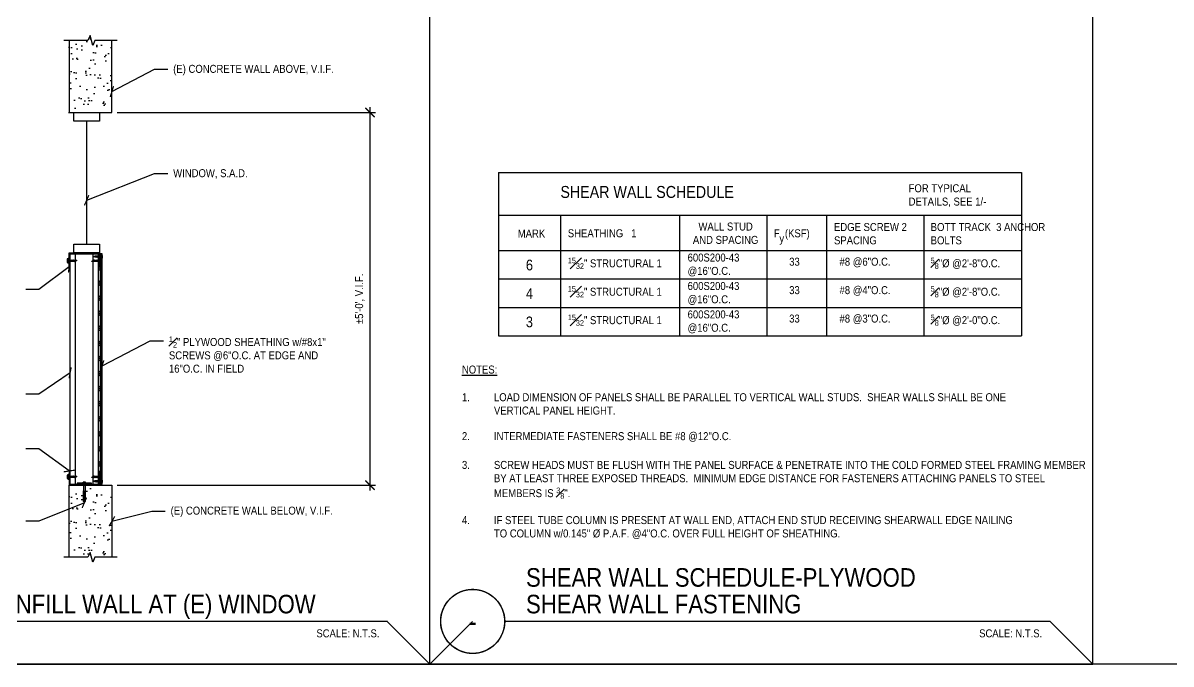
# Model space of a CAD drawing. Header units: inches. Extents: x -16404 to 14624, y -1591 to 16152.
# Drawn here: x -13658.1 to -13496.7, y 5160 to 5250.2 of the extents above; entities that cross this region are included whole.
import ezdxf
from ezdxf.enums import TextEntityAlignment as Align

# ---------------------------------------------------------------- set-up
doc = ezdxf.new("R2010")
doc.units = ezdxf.units.IN
doc.header["$LTSCALE"] = 24
doc.header["$MEASUREMENT"] = 0
doc.linetypes.add('DASHED2', pattern=[0.375, 0.25, -0.125])
doc.layers.get('0').update_dxf_attribs({"linetype": 'CONTINUOUS'})
doc.layers.get('DefPoints').update_dxf_attribs({"color": 251, "linetype": 'CONTINUOUS'})
for name, color, linetype in [('S-ANNO-DIMS', 2, 'CONTINUOUS'), ('S-ANNO-NOTE', 4, 'CONTINUOUS'), ('S-ARCH', 1, 'CONTINUOUS'), ('S-BREAK', 2, 'CONTINUOUS'), ('S-CONC', 4, 'CONTINUOUS'), ('S-NAIL', 2, 'CONTINUOUS'), ('S-SIMPSON', 2, 'CONTINUOUS'), ('S-STEEL', 4, 'CONTINUOUS'), ('S-WOOD', 3, 'CONTINUOUS')]:
    doc.layers.add(name, color=color, linetype=linetype)
doc.layers.add('S-ANNO-GRID-NONPLOT', color=251, linetype='CONTINUOUS', plot=False)
doc.layers.add('S-HATCH1', color=1, linetype='CONTINUOUS', transparency=0.5)
doc.layers.add('S-HATCH2', color=2, linetype='CONTINUOUS', transparency=0.5)
doc.styles.add('Arial', font='arial.ttf', dxfattribs={"width": 0.85})
doc.dimstyles.new('DIM-12$0', dxfattribs={"dimscale": 12, "dimtxt": 0.09375, "dimasz": 0.109375, "dimexe": 0.0625, "dimexo": 0.0625, "dimgap": 0.0625, "dimtad": 1, "dimdec": 4, "dimzin": 11, "dimdsep": 46, "dimlunit": 4, "dimtxsty": 'Arial', "dimblk": 'ARCHTICK', "dimblk1": 'ARCHTICK', "dimblk2": 'ARCHTICK', "dimsah": 1, "dimcen": 0.125, "dimdle": 0.0625, "dimclrd": 256, "dimclre": 256, "dimclrt": 4, "dimadec": 0, "dimazin": 0, "dimtfac": 0.75, "dimtdec": 4, "dimtofl": 0, "dimtmove": 0, "dimatfit": 3, "dimldrblk": 'ARCHTICK', "dimfxl": 1, "dimfrac": 1, "dimtolj": 1, "dimtzin": 11, "dimarcsym": 0})
doc.dimstyles.new('DIM-12$7', dxfattribs={"dimscale": 12, "dimtxt": 0.09375, "dimasz": 0.125, "dimexe": 0.0625, "dimexo": 0.0625, "dimgap": 0.0625, "dimtad": 1, "dimdec": 4, "dimzin": 11, "dimdsep": 46, "dimlunit": 4, "dimtxsty": 'Arial', "dimblk": 'ARCHTICK', "dimcen": 0.125, "dimclrd": 256, "dimclre": 256, "dimclrt": 4, "dimadec": 0, "dimazin": 0, "dimtfac": 0.75, "dimtdec": 4, "dimtofl": 0, "dimtmove": 0, "dimatfit": 3, "dimldrblk": 'ARCHTICK', "dimfxl": 1, "dimfrac": 1, "dimtolj": 1, "dimtzin": 11, "dimarcsym": 0})

# ---------------------------------------------------------------- blocks, each defined once
blk = doc.blocks.new('no8x3-4 Sht Mtl Screw')
at = {"color": 2}
for p, q in [((-0.28, 0.22), (-0.28, 0.06)), ((0.2, 0.3), (-0.2, 0.3)), ((-0.12, 0.06), (-0.12, 0.22)), ((-0.09, -0.75), (-0.09, 0)), ((0.09, 0), (0.09, -1.06)), ((0.12, 0.22), (0.12, 0.06)), ((0.28, 0.06), (0.28, 0.22)), ((0.13, -0.35), (-0.13, -0.21)), ((0.13, -0.47), (-0.13, -0.33)), ((0.13, -0.58), (-0.13, -0.45)), ((0.13, -0.71), (-0.13, -0.57)), ((0.13, -0.83), (-0.13, -0.69)), ((0.13, -0.23), (-0.12, -0.1)), ((0, -1.01), (-0.08, -0.84)), ((0.09, -1.06), (0.07, -1.06))]:
    blk.add_line(p, q, dxfattribs=at)
blk.add_lwpolyline([(0.41, 0.06), (0.41, 0), (-0.41, 0), (-0.41, 0.06)], close=True, dxfattribs=at)
for centre, radius, start, end in [((-0.2, 0.22), 0.0799, 90, 180), ((-0.21, 0.15), 0.114, 37.8476, 125.9208), ((0, 0.06), 0.2, 53.1301, 126.8699), ((0.21, 0.15), 0.114, 54.0792, 142.1524), ((0.2, 0.22), 0.0799, 0, 90), ((0.08, -0.76), 0.176, 174.7974, 205.0321), ((0.08, -0.97), 0.0903, 205.7938, 275.8226)]:
    blk.add_arc(centre, radius, start, end, dxfattribs=at)
blk = doc.blocks.new('TTN25234HSS')
at = {"layer": 'S-SIMPSON'}
for p, q in [((0.21, 0.03), (-0.21, 0.03)), ((-0.21, 0.03), (-0.21, 0)), ((0.21, 0), (-0.21, 0)), ((-0.17, 0.03), (-0.17, 0.14)), ((-0.17, 0.03), (-0.17, 0.12)), ((0, 0.03), (-0.17, 0.03)), ((0.17, 0.03), (-0.17, 0.03)), ((-0.03, 0.16), (-0.14, 0.16)), ((0, 0), (-0.13, 0)), ((-0.1, -0.04), (-0.13, 0)), ((-0.11, 0.03), (-0.11, 0.14)), ((-0.03, 0.08), (-0.03, 0.16)), ((0.03, 0.08), (-0.03, 0.08)), ((0, 0.03), (0.17, 0.03)), ((0, 0), (0.13, 0)), ((0.03, 0.16), (0.03, 0.08)), ((0.03, 0.16), (0.14, 0.16)), ((0.1, 0.14), (0.1, 0.03)), ((0.1, -0.04), (0.13, 0)), ((0.14, 0.16), (0.14, 0.16)), ((0.17, 0.03), (0.17, 0.14)), ((0.21, 0), (0.21, 0.03)), ((-0.14, -1.16), (-0.1, -1.14)), ((-0.14, -1.16), (-0.09, -1.15)), ((-0.14, -1.16), (-0.1, -1.17)), ((-0.14, -1.32), (-0.05, -1.31)), ((-0.14, -1.32), (-0.1, -1.31)), ((-0.14, -1.32), (-0.1, -1.34)), ((-0.14, -1.49), (-0.01, -1.47)), ((-0.14, -1.49), (-0.1, -1.48)), ((-0.14, -1.49), (-0.1, -1.51)), ((-0.07, -1.23), (-0.12, -1.24)), ((-0.12, -1.24), (-0.1, -1.23)), ((-0.12, -1.24), (-0.1, -1.26)), ((-0.03, -1.39), (-0.12, -1.41)), ((-0.12, -1.41), (-0.1, -1.39)), ((-0.12, -1.41), (-0.1, -1.42)), ((0.01, -1.55), (-0.12, -1.58)), ((-0.12, -1.58), (-0.1, -1.56)), ((-0.12, -1.58), (-0.1, -1.59)), ((-0.11, -1.07), (-0.1, -1.06)), ((-0.11, -1.07), (-0.1, -1.08)), ((0, -0.04), (-0.1, -0.04)), ((-0.1, -0.04), (-0.1, -0.64)), ((-0.1, -0.64), (-0.1, -1.06)), ((-0.01, -1.06), (-0.1, -1.06)), ((-0.1, -1.08), (-0.01, -1.06)), ((-0.1, -1.14), (-0.1, -1.06)), ((-0.1, -1.14), (-0.1, -1.06)), ((0.08, -1.09), (-0.1, -1.14)), ((-0.1, -1.17), (0.08, -1.13)), ((-0.1, -1.17), (-0.1, -1.23)), ((-0.1, -1.23), (-0.1, -1.17)), ((-0.1, -1.23), (-0.1, -1.17)), ((-0.1, -1.23), (-0.1, -1.17)), ((0.08, -1.18), (-0.1, -1.23)), ((-0.1, -1.26), (0.08, -1.21)), ((-0.1, -1.26), (-0.1, -2.1)), ((0.08, -1.26), (-0.1, -1.31)), ((-0.1, -2.56), (-0.1, -1.26)), ((-0.1, -2.56), (-0.1, -1.26)), ((-0.1, -2.56), (-0.1, -1.26)), ((-0.1, -1.34), (0.08, -1.29)), ((0.08, -1.35), (-0.1, -1.39)), ((-0.1, -1.42), (0.08, -1.38)), ((0.08, -1.43), (-0.1, -1.48)), ((-0.1, -1.51), (0.08, -1.46)), ((0.08, -1.51), (-0.1, -1.56)), ((-0.1, -1.59), (0.08, -1.54)), ((-0.1, -1.58), (0.1, -1.58)), ((0.08, -1.6), (-0.1, -1.64)), ((-0.09, -1.15), (-0.07, -1.13)), ((-0.06, -1.17), (-0.09, -1.15)), ((-0.07, -1.13), (-0.06, -1.17)), ((-0.05, -1.14), (-0.07, -1.13)), ((-0.07, -1.23), (-0.05, -1.21)), ((-0.04, -1.24), (-0.07, -1.23)), ((-0.05, -1.14), (-0.06, -1.17)), ((-0.05, -1.14), (0.13, -1.11)), ((-0.05, -1.21), (-0.04, -1.24)), ((-0.03, -1.22), (-0.05, -1.21)), ((-0.05, -1.31), (-0.03, -1.29)), ((-0.05, -1.31), (-0.02, -1.32)), ((-0.03, -1.22), (-0.04, -1.24)), ((0.11, -1.19), (-0.03, -1.22)), ((-0.03, -1.29), (-0.02, -1.32)), ((-0.01, -1.3), (-0.03, -1.29)), ((-0.01, -1.37), (-0.03, -1.39)), ((-0.01, -1.4), (-0.03, -1.39)), ((-0.01, -1.3), (-0.02, -1.32)), ((-0.01, -1.3), (0.13, -1.28)), ((-0.01, -1.37), (-0.01, -1.4)), ((0.01, -1.38), (-0.01, -1.37)), ((0.01, -1.38), (-0.01, -1.4)), ((0.01, -1.45), (-0.01, -1.47)), ((0.01, -1.48), (-0.01, -1.47)), ((0, -0.04), (0.1, -0.04)), ((0.11, -1.36), (0.01, -1.38)), ((0.03, -1.46), (0.01, -1.45)), ((0.01, -1.45), (0.01, -1.48)), ((0.03, -1.46), (0.01, -1.48)), ((0.03, -1.53), (0.01, -1.55)), ((0.01, -1.55), (0.03, -1.56)), ((0.03, -1.46), (0.13, -1.44)), ((0.03, -1.53), (0.03, -1.56)), ((0.05, -1.54), (0.03, -1.53)), ((0.03, -1.56), (0.05, -1.54)), ((0.05, -1.61), (0.03, -1.63)), ((0.11, -1.53), (0.05, -1.54)), ((0.05, -1.61), (0.05, -1.64)), ((0.07, -1.62), (0.05, -1.61)), ((0.07, -1.62), (0.13, -1.61)), ((0.13, -1.11), (0.08, -1.09)), ((0.1, -1.12), (0.08, -1.13)), ((0.11, -1.19), (0.08, -1.18)), ((0.11, -1.19), (0.08, -1.21)), ((0.13, -1.28), (0.08, -1.26)), ((0.13, -1.28), (0.08, -1.29)), ((0.11, -1.36), (0.08, -1.35)), ((0.11, -1.36), (0.08, -1.38)), ((0.13, -1.44), (0.08, -1.43)), ((0.13, -1.44), (0.08, -1.46)), ((0.11, -1.53), (0.08, -1.51)), ((0.11, -1.53), (0.08, -1.54)), ((0.13, -1.61), (0.08, -1.6)), ((0.13, -1.61), (0.08, -1.63)), ((0.1, -0.04), (0.1, -1.1)), ((0.13, -1.11), (0.1, -1.12)), ((0.1, -1.12), (0.1, -1.19)), ((0.1, -1.2), (0.1, -1.27)), ((0.1, -1.29), (0.1, -2.56)), ((-0.14, -1.66), (0.03, -1.63)), ((-0.14, -1.66), (-0.1, -1.64)), ((-0.14, -1.66), (-0.1, -1.68)), ((-0.14, -1.83), (-0.1, -1.81)), ((-0.14, -1.83), (-0.1, -1.82)), ((-0.14, -1.83), (-0.1, -1.84)), ((-0.14, -1.99), (-0.1, -1.98)), ((-0.14, -1.99), (-0.04, -1.98)), ((-0.14, -1.99), (-0.1, -2.01)), ((-0.14, -2.19), (-0.09, -2.17)), ((-0.14, -2.19), (-0.1, -2.18)), ((-0.14, -2.19), (-0.09, -2.2)), ((-0.14, -2.36), (-0.1, -2.34)), ((-0.14, -2.36), (-0.1, -2.35)), ((-0.14, -2.36), (-0.1, -2.38)), ((-0.14, -2.53), (-0.09, -2.52)), ((-0.14, -2.53), (-0.1, -2.53)), ((-0.14, -2.53), (-0.09, -2.55)), ((0.05, -1.71), (-0.12, -1.74)), ((-0.12, -1.74), (-0.1, -1.73)), ((-0.12, -1.74), (-0.1, -1.73)), ((-0.12, -1.74), (-0.1, -1.76)), ((-0.07, -1.9), (-0.12, -1.91)), ((-0.12, -1.91), (-0.1, -1.9)), ((-0.12, -1.91), (-0.1, -1.93)), ((0.05, -2.05), (-0.12, -2.08)), ((-0.12, -2.08), (-0.1, -2.07)), ((-0.12, -2.08), (-0.1, -2.07)), ((-0.12, -2.08), (-0.1, -2.1)), ((-0.12, -2.27), (-0.09, -2.25)), ((-0.07, -2.26), (-0.12, -2.27)), ((-0.12, -2.27), (-0.09, -2.28)), ((-0.12, -2.45), (-0.1, -2.43)), ((-0.07, -2.44), (-0.12, -2.45)), ((-0.12, -2.45), (-0.1, -2.46)), ((-0.1, -1.68), (0.08, -1.63)), ((0.08, -1.68), (-0.1, -1.73)), ((0.08, -1.68), (-0.1, -1.73)), ((-0.1, -1.76), (0.08, -1.71)), ((0.08, -1.76), (-0.1, -1.81)), ((-0.1, -1.84), (0.08, -1.8)), ((-0.08, -1.81), (-0.1, -1.82)), ((-0.07, -1.84), (-0.1, -1.82)), ((0.08, -1.85), (-0.1, -1.9)), ((-0.1, -1.93), (0.08, -1.88)), ((0.08, -1.93), (-0.1, -1.98)), ((-0.1, -2.01), (0.08, -1.96)), ((0.08, -2.02), (-0.1, -2.07)), ((-0.1, -2.1), (0.08, -2.05)), ((-0.1, -2.56), (-0.1, -2.06)), ((-0.08, -2.16), (-0.1, -2.18)), ((-0.07, -2.2), (-0.1, -2.18)), ((0.08, -2.3), (-0.1, -2.34)), ((-0.1, -2.38), (0.08, -2.33)), ((-0.08, -2.34), (-0.1, -2.35)), ((-0.07, -2.37), (-0.1, -2.35)), ((0.08, -2.38), (-0.1, -2.43)), ((-0.1, -2.46), (0.08, -2.41)), ((-0.08, -2.51), (-0.1, -2.53)), ((-0.07, -2.54), (-0.1, -2.53)), ((-0.1, -2.56), (0, -2.75)), ((0.08, -2.12), (-0.09, -2.17)), ((-0.09, -2.2), (0.08, -2.15)), ((0.08, -2.21), (-0.09, -2.25)), ((-0.09, -2.28), (0.08, -2.24)), ((0.08, -2.47), (-0.09, -2.52)), ((-0.09, -2.55), (0.08, -2.5)), ((-0.06, -1.81), (-0.08, -1.81)), ((-0.08, -1.81), (-0.07, -1.84)), ((-0.06, -2.17), (-0.08, -2.16)), ((-0.08, -2.16), (-0.07, -2.2)), ((-0.06, -2.35), (-0.08, -2.34)), ((-0.08, -2.34), (-0.07, -2.37)), ((-0.06, -2.52), (-0.08, -2.51)), ((-0.08, -2.51), (-0.07, -2.54)), ((-0.06, -1.81), (-0.07, -1.84)), ((-0.05, -1.89), (-0.07, -1.9)), ((-0.04, -1.91), (-0.07, -1.9)), ((-0.06, -2.17), (-0.07, -2.2)), ((-0.05, -2.24), (-0.07, -2.26)), ((-0.04, -2.27), (-0.07, -2.26)), ((-0.06, -2.35), (-0.07, -2.37)), ((-0.05, -2.42), (-0.07, -2.44)), ((-0.05, -2.45), (-0.07, -2.44)), ((-0.06, -2.52), (-0.07, -2.54)), ((-0.06, -1.81), (0.13, -1.78)), ((-0.06, -2.17), (0.13, -2.14)), ((-0.06, -2.35), (0.13, -2.31)), ((-0.06, -2.52), (0.13, -2.49)), ((-0.05, -1.89), (-0.04, -1.91)), ((-0.03, -1.89), (-0.05, -1.89)), ((-0.05, -2.24), (-0.04, -2.27)), ((-0.03, -2.25), (-0.05, -2.24)), ((-0.05, -2.42), (-0.05, -2.45)), ((-0.03, -2.43), (-0.05, -2.42)), ((-0.03, -2.43), (-0.05, -2.45)), ((-0.03, -1.89), (-0.04, -1.91)), ((-0.04, -1.98), (-0.03, -1.96)), ((-0.02, -1.99), (-0.04, -1.98)), ((-0.03, -2.25), (-0.04, -2.27)), ((0.11, -1.86), (-0.03, -1.89)), ((-0.03, -1.96), (-0.02, -1.99)), ((-0.03, -1.96), (0, -1.97)), ((0.11, -2.22), (-0.03, -2.25)), ((0.11, -2.4), (-0.03, -2.43)), ((0, -1.97), (-0.02, -1.99)), ((0, -1.97), (0.13, -1.95)), ((0, -2.75), (0.1, -2.56)), ((0, -2.75), (0, -2.56)), ((0.05, -1.64), (0.03, -1.63)), ((0.07, -1.62), (0.05, -1.64)), ((0.07, -1.69), (0.05, -1.71)), ((0.07, -1.71), (0.05, -1.71)), ((0.07, -2.03), (0.05, -2.05)), ((0.07, -2.05), (0.05, -2.05)), ((0.09, -1.7), (0.07, -1.69)), ((0.07, -1.69), (0.07, -1.71)), ((0.09, -1.7), (0.07, -1.71)), ((0.09, -2.04), (0.07, -2.03)), ((0.07, -2.03), (0.07, -2.05)), ((0.09, -2.04), (0.07, -2.05)), ((0.11, -1.7), (0.08, -1.68)), ((0.11, -1.7), (0.08, -1.71)), ((0.13, -1.78), (0.08, -1.76)), ((0.13, -1.78), (0.08, -1.8)), ((0.11, -1.86), (0.08, -1.85)), ((0.11, -1.86), (0.08, -1.88)), ((0.13, -1.95), (0.08, -1.93)), ((0.13, -1.95), (0.08, -1.96)), ((0.11, -2.04), (0.08, -2.02)), ((0.11, -2.04), (0.08, -2.05)), ((0.13, -2.14), (0.08, -2.12)), ((0.13, -2.14), (0.08, -2.15)), ((0.11, -2.22), (0.08, -2.21)), ((0.11, -2.22), (0.08, -2.24)), ((0.13, -2.31), (0.08, -2.3)), ((0.13, -2.31), (0.08, -2.33)), ((0.11, -2.4), (0.08, -2.38)), ((0.11, -2.4), (0.08, -2.41)), ((0.13, -2.49), (0.08, -2.47)), ((0.13, -2.49), (0.08, -2.5)), ((0.11, -1.7), (0.09, -1.7)), ((0.11, -2.04), (0.09, -2.04))]:
    blk.add_line(p, q, dxfattribs=at)
for centre, radius, start, end in [((-0.14, 0.12), 0.0409, 38.4863, 141.5137), ((-0.01, -0.15), 0.31, 94.731, 108.7748), ((0.02, -0.08), 0.241, 69.1889, 87.2601), ((0.14, 0.12), 0.0408, 38.4345, 141.636), ((-0.05, -2.64), 0.089, 57.3808, 122.6192), ((0.05, -2.64), 0.089, 57.3808, 122.6192)]:
    blk.add_arc(centre, radius, start, end, dxfattribs=at)
blk = doc.blocks.new('_ARCHTICK')
at = {"color": 0, "linetype": 'ByBlock', "const_width": 0.15}
blk.add_lwpolyline([(-0.5, -0.5), (0.5, 0.5)], dxfattribs=at)
blk = doc.blocks.new('*D2158')
at = {"layer": 'DefPoints', "color": 0, "transparency": 16777216}
for p in [(-13645.6, 5237.61), (-13609.31, 5237.61), (-13645.6, 5185.17)]:
    blk.add_point(p, dxfattribs=at)
at = {"layer": 'S-ANNO-DIMS', "lineweight": -2, "transparency": 16777216}
for p, q in [((-13609.31, 5184.42), (-13609.31, 5238.36)), ((-13644.85, 5237.61), (-13608.56, 5237.61)), ((-13644.85, 5185.17), (-13608.56, 5185.17))]:
    blk.add_line(p, q, dxfattribs=at)
at = {"layer": 'S-ANNO-DIMS', "lineweight": -2, "transparency": 16777216, "xscale": 1.3125, "yscale": 1.3125, "zscale": 1.3125}
for p, rotation in [((-13609.31, 5237.61), 90), ((-13609.31, 5185.17), 270)]:
    blk.add_blockref('_ARCHTICK', p, dxfattribs=dict(at, rotation=rotation))
at = {"layer": 'S-ANNO-DIMS', "color": 4, "transparency": 16777216, "insert": (-13610.74, 5211.39), "char_height": 1.125, "attachment_point": 5, "rotation": 90, "style": 'Arial'}
blk.add_mtext("\\A1;%%P5'-0', V.I.F.", dxfattribs=at)
blk = doc.blocks.new('TTN PFSS 3-16x1-1-4')
at = {"layer": 'S-SIMPSON'}
for p, q in [((0.18, 0), (-0.18, 0)), ((-0.18, -0.01), (-0.18, 0)), ((0.18, 0), (0.18, -0.01)), ((0.18, -0.01), (-0.18, -0.01)), ((-0.18, -0.01), (-0.07, -0.12)), ((-0.11, -0.2), (-0.07, -0.19)), ((-0.11, -0.2), (-0.07, -0.19)), ((-0.11, -0.2), (-0.07, -0.21)), ((-0.11, -0.33), (-0.04, -0.32)), ((-0.11, -0.33), (-0.07, -0.32)), ((-0.11, -0.33), (-0.07, -0.35)), ((-0.11, -0.47), (-0.01, -0.45)), ((-0.11, -0.47), (-0.07, -0.45)), ((-0.11, -0.47), (-0.07, -0.48)), ((-0.11, -0.6), (0.03, -0.58)), ((-0.11, -0.6), (-0.07, -0.59)), ((-0.11, -0.6), (-0.07, -0.62)), ((-0.11, -0.74), (-0.07, -0.72)), ((-0.11, -0.74), (-0.08, -0.73)), ((-0.11, -0.74), (-0.07, -0.75)), ((-0.11, -0.87), (-0.07, -0.86)), ((-0.11, -0.87), (-0.03, -0.86)), ((-0.11, -0.87), (-0.07, -0.89)), ((-0.11, -1.01), (-0.07, -1)), ((-0.11, -1.01), (-0.08, -1.01)), ((-0.11, -1.01), (-0.07, -1.03)), ((-0.09, -0.13), (-0.07, -0.12)), ((-0.09, -0.13), (-0.07, -0.14)), ((-0.09, -0.27), (-0.07, -0.25)), ((-0.05, -0.26), (-0.09, -0.27)), ((-0.09, -0.27), (-0.07, -0.28)), ((-0.02, -0.39), (-0.09, -0.4)), ((-0.09, -0.4), (-0.07, -0.39)), ((-0.09, -0.4), (-0.07, -0.41)), ((0.01, -0.51), (-0.09, -0.54)), ((-0.09, -0.54), (-0.07, -0.52)), ((-0.09, -0.54), (-0.07, -0.55)), ((0.04, -0.64), (-0.09, -0.67)), ((-0.09, -0.67), (-0.07, -0.66)), ((-0.09, -0.67), (-0.07, -0.66)), ((-0.09, -0.67), (-0.07, -0.68)), ((-0.09, -0.8), (-0.07, -0.79)), ((-0.06, -0.8), (-0.09, -0.8)), ((-0.09, -0.8), (-0.07, -0.82)), ((0.04, -0.92), (-0.09, -0.94)), ((-0.09, -0.94), (-0.07, -0.93)), ((-0.09, -0.94), (-0.07, -0.93)), ((-0.09, -0.94), (-0.07, -0.96)), ((-0.06, -0.72), (-0.08, -0.73)), ((-0.05, -0.75), (-0.08, -0.73)), ((-0.06, -1), (-0.08, -1.01)), ((-0.05, -1.02), (-0.08, -1.01)), ((-0.07, -0.01), (-0.07, -0.01)), ((-0.07, -0.12), (-0.07, -1.08)), ((0, -0.12), (-0.07, -0.12)), ((-0.07, -0.14), (0, -0.12)), ((-0.07, -1.08), (-0.07, -0.13)), ((0.07, -0.15), (-0.07, -0.19)), ((-0.07, -0.21), (0.07, -0.17)), ((-0.07, -0.19), (-0.05, -0.18)), ((-0.05, -0.21), (-0.07, -0.19)), ((0.07, -0.22), (-0.07, -0.25)), ((-0.07, -0.28), (0.07, -0.24)), ((0.07, -0.28), (-0.07, -0.32)), ((-0.07, -0.35), (0.07, -0.31)), ((0.07, -0.32), (-0.07, -0.32)), ((0.07, -0.35), (-0.07, -0.39)), ((-0.07, -0.41), (0.07, -0.37)), ((0.07, -0.42), (-0.07, -0.45)), ((-0.07, -0.48), (0.07, -0.44)), ((0.07, -0.49), (-0.07, -0.52)), ((-0.07, -0.55), (0.07, -0.51)), ((0.07, -0.55), (-0.07, -0.59)), ((-0.07, -0.62), (0.07, -0.58)), ((0.07, -0.62), (-0.07, -0.66)), ((0.07, -0.62), (-0.07, -0.66)), ((-0.07, -0.68), (0.07, -0.64)), ((0.07, -0.69), (-0.07, -0.72)), ((-0.07, -0.75), (0.07, -0.71)), ((0.07, -0.75), (-0.07, -0.79)), ((-0.07, -0.82), (0.07, -0.78)), ((0.07, -0.82), (-0.07, -0.86)), ((-0.07, -0.89), (0.07, -0.85)), ((0.07, -0.89), (-0.07, -0.93)), ((-0.07, -0.96), (0.07, -0.92)), ((0.07, -0.96), (-0.07, -1)), ((-0.07, -1.03), (0.07, -0.99)), ((0, -1.25), (-0.07, -1.08)), ((-0.04, -0.73), (-0.06, -0.72)), ((-0.06, -0.72), (-0.05, -0.75)), ((-0.04, -0.78), (-0.06, -0.8)), ((-0.03, -0.81), (-0.06, -0.8)), ((-0.04, -1), (-0.06, -1)), ((-0.06, -1), (-0.05, -1.02)), ((-0.05, -0.18), (-0.05, -0.21)), ((-0.03, -0.19), (-0.05, -0.18)), ((-0.03, -0.19), (-0.05, -0.21)), ((-0.05, -0.26), (-0.04, -0.24)), ((-0.03, -0.27), (-0.05, -0.26)), ((-0.04, -0.73), (-0.05, -0.75)), ((-0.04, -1), (-0.05, -1.02)), ((-0.04, -0.24), (-0.03, -0.27)), ((-0.02, -0.25), (-0.04, -0.24)), ((-0.04, -0.32), (-0.02, -0.31)), ((-0.04, -0.32), (-0.02, -0.33)), ((-0.04, -0.73), (0.11, -0.7)), ((-0.04, -0.78), (-0.03, -0.81)), ((-0.02, -0.79), (-0.04, -0.78)), ((-0.04, -1), (0.11, -0.97)), ((-0.03, -0.19), (0.11, -0.16)), ((-0.02, -0.25), (-0.03, -0.27)), ((-0.02, -0.79), (-0.03, -0.81)), ((-0.03, -0.86), (-0.02, -0.84)), ((-0.01, -0.87), (-0.03, -0.86)), ((0.09, -0.23), (-0.02, -0.25)), ((-0.02, -0.31), (-0.02, -0.33)), ((0, -0.31), (-0.02, -0.33)), ((0, -0.31), (-0.02, -0.31)), ((-0.01, -0.37), (-0.02, -0.39)), ((0, -0.39), (-0.02, -0.39)), ((0.09, -0.77), (-0.02, -0.79)), ((-0.02, -0.84), (-0.01, -0.87)), ((-0.02, -0.84), (0, -0.85)), ((-0.01, -0.37), (0, -0.39)), ((0.01, -0.38), (-0.01, -0.37)), ((0.01, -0.43), (-0.01, -0.45)), ((0.01, -0.46), (-0.01, -0.45)), ((0, -0.85), (-0.01, -0.87)), ((0, -0.31), (0.11, -0.3)), ((0.01, -0.38), (0, -0.39)), ((0, -0.85), (0.11, -0.83)), ((0.07, -1.08), (0, -1.25)), ((0, -1.08), (0, -1.25)), ((0.09, -0.36), (0.01, -0.38)), ((0.03, -0.44), (0.01, -0.43)), ((0.01, -0.43), (0.01, -0.46)), ((0.03, -0.44), (0.01, -0.46)), ((0.02, -0.5), (0.01, -0.51)), ((0.01, -0.51), (0.03, -0.52)), ((0.02, -0.5), (0.03, -0.52)), ((0.04, -0.51), (0.02, -0.5)), ((0.03, -0.44), (0.11, -0.43)), ((0.03, -0.52), (0.04, -0.51)), ((0.04, -0.56), (0.03, -0.58)), ((0.05, -0.58), (0.03, -0.58)), ((0.09, -0.5), (0.04, -0.51)), ((0.04, -0.56), (0.05, -0.58)), ((0.06, -0.57), (0.04, -0.56)), ((0.05, -0.62), (0.04, -0.64)), ((0.06, -0.65), (0.04, -0.64)), ((0.06, -0.9), (0.04, -0.92)), ((0.06, -0.92), (0.04, -0.92)), ((0.06, -0.57), (0.05, -0.58)), ((0.08, -0.63), (0.05, -0.62)), ((0.05, -0.62), (0.06, -0.65)), ((0.06, -0.57), (0.11, -0.56)), ((0.08, -0.63), (0.06, -0.65)), ((0.08, -0.91), (0.06, -0.9)), ((0.06, -0.9), (0.06, -0.92)), ((0.08, -0.91), (0.06, -0.92)), ((0.18, -0.01), (0.07, -0.12)), ((0.07, -0.12), (0.07, -1.05)), ((0.07, -0.13), (0.07, -1.08)), ((0.11, -0.16), (0.07, -0.15)), ((0.11, -0.16), (0.07, -0.17)), ((0.09, -0.23), (0.07, -0.22)), ((0.09, -0.23), (0.07, -0.24)), ((0.11, -0.3), (0.07, -0.28)), ((0.11, -0.3), (0.07, -0.31)), ((0.09, -0.36), (0.07, -0.35)), ((0.09, -0.36), (0.07, -0.37)), ((0.11, -0.43), (0.07, -0.42)), ((0.11, -0.43), (0.07, -0.44)), ((0.09, -0.5), (0.07, -0.49)), ((0.09, -0.5), (0.07, -0.51)), ((0.11, -0.56), (0.07, -0.55)), ((0.11, -0.56), (0.07, -0.58)), ((0.09, -0.63), (0.07, -0.62)), ((0.09, -0.63), (0.07, -0.64)), ((0.11, -0.7), (0.07, -0.69)), ((0.11, -0.7), (0.07, -0.71)), ((0.09, -0.77), (0.07, -0.75)), ((0.09, -0.77), (0.07, -0.78)), ((0.11, -0.83), (0.07, -0.82)), ((0.11, -0.83), (0.07, -0.85)), ((0.09, -0.91), (0.07, -0.89)), ((0.09, -0.91), (0.07, -0.92)), ((0.11, -0.97), (0.07, -0.96)), ((0.11, -0.97), (0.07, -0.99)), ((0.09, -0.63), (0.08, -0.63)), ((0.09, -0.91), (0.08, -0.91))]:
    blk.add_line(p, q, dxfattribs=at)
for centre, radius, start, end in [((-0.04, -1.16), 0.0889, 65.2352, 114.7648), ((0.04, -1.16), 0.0875, 64.8036, 115.1964)]:
    blk.add_arc(centre, radius, start, end, dxfattribs=at)
blk = doc.blocks.new('Se_24x36_DETAILS_GRID')
for p, q in [((23.302, 0), (23.302, 7.667)), ((31.07, 0), (31.07, 7.667)), ((23.302, 0), (23.802, 0.5)), ((15.535, 0), (23.302, 0)), ((23.302, 0), (31.07, 0))]:
    blk.add_line(p, q)
at = {"linetype": 'DASHED2', "ltscale": 0.5}
for p, q in [((23.302, 0), (22.802, 0.5)), ((31.07, 0), (30.57, 0.5))]:
    blk.add_line(p, q, dxfattribs=at)
blk = doc.blocks.new('*U335')
at = {"const_width": 0.188}
for points in [[(-4.5, 0, -1), (4.5, 0, 3.732051)], [(-4.5, 0, 1), (4.5, 0, -3.732051)]]:
    blk.add_lwpolyline(points, format="xyb", dxfattribs=at)
blk.add_lwpolyline([(4.5, 0), (81.21, 0)], dxfattribs=at)
blk.add_circle((0, 0), 4.5)
at = {"style": 'Arial', "width": 0.85}
for tag, p in [('DWG_TITLE_1', (7.5, 6.19)), ('DWG_TITLE_2', (7.5, 2.44))]:
    blk.add_attdef(tag, text='', height=2.62, dxfattribs=at).set_placement(p, align=Align.MIDDLE_LEFT)
blk.add_attdef('#', text='', height=3, dxfattribs=at).set_placement((0, 0), align=Align.MIDDLE_CENTER)
blk.add_attdef('SCALE', text='', height=1.12, dxfattribs=at).set_placement((80.08, -1.12), align=Align.TOP_RIGHT)

msp = doc.modelspace()

# ---------------------------------------------------------------- hatches: boundary and pattern name
at = {"layer": 'S-HATCH1'}
h = msp.add_hatch(dxfattribs=at)
h.set_pattern_fill('PLAST', color=256, scale=6, angle=-45, style=0)
h.set_pattern_definition([(315, (-16547.2202, 3153.5989), (1.0606602, 1.0606602), []), (315, (-16547.0876, 3153.7315), (1.0606602, 1.0606602), []), (315, (-16546.955, 3153.8641), (1.0606602, 1.0606602), [])])
h.paths.add_polyline_path([(-13647.47734, 5217.73976), (-13647.47734, 5185.31621), (-13646.97734, 5185.31621), (-13646.97734, 5217.73976)])
at = {"layer": 'S-HATCH2'}
h = msp.add_hatch(dxfattribs=at)
h.set_pattern_fill('AR-SAND', color=256, scale=1.25, angle=30, style=0)
h.set_pattern_definition([(67.5, (-13651.6023, 5237.6076), (-1.27246, 2.04648), [0, -1.9, 0, -2.125, 0, -2.03125]), (37.5, (-13651.6023, 5237.6076), (0.152, 4.1612), [0, -1.025, 0, -1.7125, 0, -0.65625]), (357.5, (-13652.9339, 5236.8389), (3.36762, 1.95246), [0, -0.625, 0, -2.25, 0, -2.9375]), (347.5, (-13652.934, 5236.839), (2.7057, 2.8289), [0, -0.3125, 0, -1.475, 0, -1.6875])])
h.paths.add_polyline_path([(-13645.60234, 5247.74646), (-13647.98864, 5247.74646), (-13648.3088, 5247.05394), (-13648.64589, 5248.43767), (-13648.96544, 5247.74646), (-13651.60234, 5247.74646), (-13651.60234, 5237.60764), (-13645.60234, 5237.60764)])
h = msp.add_hatch(dxfattribs=at)
h.set_pattern_fill('AR-SAND', color=256, scale=1.25, angle=30, style=0)
h.set_pattern_definition([(67.5, (-13651.6023, 5174.3371), (-1.27246, 2.04648), [0, -1.9, 0, -2.125, 0, -2.03125]), (37.5, (-13651.6023, 5174.337), (0.152, 4.1612), [0, -1.025, 0, -1.7125, 0, -0.65625]), (357.5, (-13652.9339, 5173.5684), (3.36762, 1.95246), [0, -0.625, 0, -2.25, 0, -2.9375]), (347.5, (-13652.934, 5173.5684), (2.7057, 2.82894), [0, -0.3125, 0, -1.475, 0, -1.6875])])
h.paths.add_polyline_path([(-13645.60234, 5185.16846), (-13649.38134, 5185.16846), (-13649.38134, 5184.34371), (-13649.3475, 5184.33139), (-13649.38105, 5184.31918), (-13649.38105, 5184.25484), (-13649.36866, 5184.24768), (-13649.38105, 5184.24053), (-13649.38105, 5184.17619), (-13649.3475, 5184.16398), (-13649.38105, 5184.15176), (-13649.38105, 5184.08743), (-13649.36866, 5184.08027), (-13649.38105, 5184.07311), (-13649.38105, 5184.00878), (-13649.3475, 5183.99656), (-13649.38105, 5183.98435), (-13649.38105, 5183.92001), (-13649.36866, 5183.91286), (-13649.38105, 5183.9057), (-13649.38105, 5183.84136), (-13649.3475, 5183.82915), (-13649.38105, 5183.81694), (-13649.38105, 5183.7526), (-13649.36866, 5183.74544), (-13649.38105, 5183.73829), (-13649.38105, 5183.67395), (-13649.3475, 5183.66173), (-13649.38105, 5183.64952), (-13649.38105, 5183.58518), (-13649.36866, 5183.57803), (-13649.38105, 5183.57087), (-13649.38105, 5183.50653), (-13649.3475, 5183.49432), (-13649.38105, 5183.48211), (-13649.38105, 5183.41151), (-13649.3684, 5183.4042), (-13649.38105, 5183.3969), (-13649.38105, 5183.31603), (-13649.34686, 5183.30358), (-13649.38105, 5183.29114), (-13649.38105, 5183.2274), (-13649.36802, 5183.21987), (-13649.38105, 5183.21235), (-13649.38105, 5183.1392), (-13649.34818, 5183.12723), (-13649.38105, 5183.11527), (-13649.38105, 5183.05029), (-13649.36934, 5183.04352), (-13649.38105, 5183.03676), (-13649.38105, 5182.96804), (-13649.34665, 5182.95552), (-13649.38105, 5182.943), (-13649.38105, 5182.87888), (-13649.47705, 5182.69121), (-13649.57305, 5182.87888, -0.000968488), (-13649.57276, 5182.87906), (-13649.57276, 5182.89136), (-13649.61834, 5182.90794), (-13649.57276, 5182.92453), (-13649.57276, 5182.98098), (-13649.5987, 5182.99595), (-13649.57276, 5183.01092), (-13649.57276, 5183.06251), (-13649.61986, 5183.07966), (-13649.57276, 5183.0968), (-13649.57276, 5183.15809), (-13649.59738, 5183.1723), (-13649.57276, 5183.18651), (-13649.57276, 5183.23934), (-13649.61854, 5183.25601), (-13649.57276, 5183.27267), (-13649.57276, 5183.34121), (-13649.57305, 5183.34121), (-13649.57305, 5183.34236), (-13649.59776, 5183.35662), (-13649.57305, 5183.37089), (-13649.57305, 5183.42996), (-13649.61918, 5183.44674), (-13649.57305, 5183.46353), (-13649.57305, 5183.51604), (-13649.59801, 5183.53045), (-13649.57305, 5183.54486), (-13649.57305, 5183.59737), (-13649.61918, 5183.61416), (-13649.57305, 5183.63095), (-13649.57305, 5183.68345), (-13649.59801, 5183.69787), (-13649.57305, 5183.71228), (-13649.57305, 5183.76479), (-13649.61918, 5183.78157), (-13649.57305, 5183.79836), (-13649.57305, 5183.85087), (-13649.59801, 5183.86528), (-13649.57305, 5183.87969), (-13649.57305, 5183.9322), (-13649.61918, 5183.94899), (-13649.57305, 5183.96577), (-13649.57305, 5184.01828), (-13649.59801, 5184.03269), (-13649.57305, 5184.04711), (-13649.57305, 5184.09961), (-13649.61918, 5184.1164), (-13649.57305, 5184.13319), (-13649.57305, 5184.1857), (-13649.59801, 5184.20011), (-13649.57305, 5184.21452), (-13649.57305, 5184.26703), (-13649.61918, 5184.28382), (-13649.57288, 5184.30067), (-13649.5729, 5184.35785), (-13649.58964, 5184.36752), (-13649.5729, 5184.37719), (-13649.5729, 5184.37871), (-13649.57334, 5184.8006), (-13649.57334, 5185.16846), (-13651.60234, 5185.16846), (-13651.60234, 5175.02964), (-13648.96544, 5175.02964), (-13648.64589, 5175.72085), (-13648.3088, 5174.33712), (-13647.98864, 5175.02964), (-13645.60234, 5175.02964)])
h.paths.add_polyline_path([(-13649.30872, 5185.5845, 0.483426993), (-13649.37267, 5185.58446), (-13649.37267, 5185.47171), (-13649.30872, 5185.47171)])
h.paths.add_polyline_path([(-13649.47705, 5182.69121), (-13649.57305, 5182.87888, -0.000968488), (-13649.57276, 5182.87906), (-13649.57276, 5182.89136), (-13649.61834, 5182.90794), (-13649.57276, 5182.92453), (-13649.57276, 5182.98098), (-13649.5987, 5182.99595), (-13649.57276, 5183.01092), (-13649.57276, 5183.06251), (-13649.61986, 5183.07966), (-13649.57276, 5183.0968), (-13649.57276, 5183.15809), (-13649.59738, 5183.1723), (-13649.57276, 5183.18651), (-13649.57276, 5183.23934), (-13649.61854, 5183.25601), (-13649.57276, 5183.27267), (-13649.57276, 5183.34121), (-13649.57305, 5183.34121), (-13649.57305, 5183.34236), (-13649.59776, 5183.35662), (-13649.57305, 5183.37089), (-13649.57305, 5183.42996), (-13649.61918, 5183.44674), (-13649.57305, 5183.46353), (-13649.57305, 5183.51604), (-13649.59801, 5183.53045), (-13649.57305, 5183.54486), (-13649.57305, 5183.59737), (-13649.61918, 5183.61416), (-13649.57305, 5183.63095), (-13649.57305, 5183.68345), (-13649.59801, 5183.69787), (-13649.57305, 5183.71228), (-13649.57305, 5183.76479), (-13649.61918, 5183.78157), (-13649.57305, 5183.79836), (-13649.57305, 5183.85087), (-13649.59801, 5183.86528), (-13649.57305, 5183.87969), (-13649.57305, 5183.9322), (-13649.61918, 5183.94899), (-13649.57305, 5183.96577), (-13649.57305, 5184.01828), (-13649.59801, 5184.03269), (-13649.57305, 5184.04711), (-13649.57305, 5184.09961), (-13649.61918, 5184.1164), (-13649.57305, 5184.13319), (-13649.57305, 5184.1857), (-13649.59801, 5184.20011), (-13649.57305, 5184.21452), (-13649.57305, 5184.26703), (-13649.61918, 5184.28382), (-13649.57288, 5184.30067), (-13649.5729, 5184.35785), (-13649.58964, 5184.36752), (-13649.5729, 5184.37719), (-13649.5729, 5184.37871), (-13649.57334, 5184.8006), (-13649.57334, 5185.40002), (-13649.60534, 5185.44121), (-13649.34934, 5185.44121), (-13649.38134, 5185.40002), (-13649.38134, 5184.34371), (-13649.3475, 5184.33139), (-13649.38105, 5184.31918), (-13649.38105, 5184.25484), (-13649.36866, 5184.24768), (-13649.38105, 5184.24053), (-13649.38105, 5184.17619), (-13649.3475, 5184.16398), (-13649.38105, 5184.15176), (-13649.38105, 5184.08743), (-13649.36866, 5184.08027), (-13649.38105, 5184.07311), (-13649.38105, 5184.00878), (-13649.3475, 5183.99656), (-13649.38105, 5183.98435), (-13649.38105, 5183.92001), (-13649.36866, 5183.91286), (-13649.38105, 5183.9057), (-13649.38105, 5183.84136), (-13649.3475, 5183.82915), (-13649.38105, 5183.81694), (-13649.38105, 5183.7526), (-13649.36866, 5183.74544), (-13649.38105, 5183.73829), (-13649.38105, 5183.67395), (-13649.3475, 5183.66173), (-13649.38105, 5183.64952), (-13649.38105, 5183.58518), (-13649.36866, 5183.57803), (-13649.38105, 5183.57087), (-13649.38105, 5183.50653), (-13649.3475, 5183.49432), (-13649.38105, 5183.48211), (-13649.38105, 5183.41151), (-13649.3684, 5183.4042), (-13649.38105, 5183.3969), (-13649.38105, 5183.31603), (-13649.34686, 5183.30358), (-13649.38105, 5183.29114), (-13649.38105, 5183.2274), (-13649.36802, 5183.21987), (-13649.38105, 5183.21235), (-13649.38105, 5183.1392), (-13649.34818, 5183.12723), (-13649.38105, 5183.11527), (-13649.38105, 5183.05029), (-13649.36934, 5183.04352), (-13649.38105, 5183.03676), (-13649.38105, 5182.96804), (-13649.34665, 5182.95552), (-13649.38105, 5182.943), (-13649.38105, 5182.87888)])
h.paths.add_polyline_path([(-13649.53372, 5182.92276), (-13649.54759, 5182.8976), (-13649.57247, 5182.89099), (-13649.57248, 5182.91275), (-13649.57659, 5182.91525), (-13649.57248, 5182.91824), (-13649.57253, 5183.08357), (-13649.57812, 5183.08697), (-13649.57253, 5183.09101), (-13649.57258, 5183.26075), (-13649.5768, 5183.26332), (-13649.57258, 5183.26637), (-13649.57261, 5183.36184), (-13649.59776, 5183.35662), (-13649.57261, 5183.37114), (-13649.57268, 5183.61858), (-13649.57744, 5183.62147), (-13649.57269, 5183.62491), (-13649.57271, 5183.70312), (-13649.59801, 5183.69787), (-13649.57271, 5183.71247), (-13649.57285, 5184.18562), (-13649.5209, 5184.19942), (-13649.5461, 5184.21088), (-13649.52758, 5184.22665), (-13649.57286, 5184.21462), (-13649.57287, 5184.26698), (-13649.53962, 5184.27581), (-13649.57288, 5184.29742), (-13649.5729, 5184.37719), (-13649.48334, 5184.38318), (-13649.5729, 5184.35786), (-13649.57288, 5184.30066), (-13649.54737, 5184.30744), (-13649.52334, 5184.3006), (-13649.53962, 5184.27581), (-13649.57287, 5184.26698), (-13649.57286, 5184.21462), (-13649.52758, 5184.22665), (-13649.50348, 5184.21972), (-13649.5209, 5184.19942), (-13649.57285, 5184.18562), (-13649.57283, 5184.13326), (-13649.50886, 5184.15025), (-13649.48401, 5184.14007), (-13649.50111, 5184.11863), (-13649.57282, 5184.09958), (-13649.57281, 5184.04722), (-13649.48906, 5184.06946), (-13649.46445, 5184.0604), (-13649.48239, 5184.04223), (-13649.5728, 5184.01822), (-13649.57278, 5183.96586), (-13649.47035, 5183.99307), (-13649.44468, 5183.97955), (-13649.4626, 5183.96144), (-13649.57277, 5183.93218), (-13649.57276, 5183.87982), (-13649.45055, 5183.91227), (-13649.42542, 5183.90108), (-13649.44388, 5183.88505), (-13649.57275, 5183.85082), (-13649.57274, 5183.79846), (-13649.43183, 5183.83588), (-13649.40535, 5183.81902), (-13649.42409, 5183.80426), (-13649.57273, 5183.76478), (-13649.57271, 5183.71242), (-13649.41204, 5183.75509), (-13649.38638, 5183.74177), (-13649.40537, 5183.72786), (-13649.5727, 5183.68342), (-13649.57269, 5183.63106), (-13649.55931, 5183.63461), (-13649.53456, 5183.62898), (-13649.54843, 5183.60382), (-13649.57268, 5183.59738), (-13649.57266, 5183.54501), (-13649.53152, 5183.55594), (-13649.50635, 5183.54946), (-13649.52215, 5183.52943), (-13649.57265, 5183.51602), (-13649.57264, 5183.46366), (-13649.50523, 5183.48156), (-13649.47885, 5183.47132), (-13649.49435, 5183.45077), (-13649.57263, 5183.42997), (-13649.57261, 5183.37113), (-13649.41178, 5183.41385), (-13649.38612, 5183.40052), (-13649.40511, 5183.38662), (-13649.5726, 5183.34214), (-13649.57258, 5183.27276), (-13649.55868, 5183.27646), (-13649.53392, 5183.27082), (-13649.5478, 5183.24566), (-13649.57257, 5183.23908), (-13649.57256, 5183.18672), (-13649.53088, 5183.19779), (-13649.50572, 5183.19131), (-13649.52151, 5183.17128), (-13649.57255, 5183.15772), (-13649.57253, 5183.09678), (-13649.56, 5183.10011), (-13649.53524, 5183.09447), (-13649.54911, 5183.06931), (-13649.57252, 5183.06309), (-13649.57251, 5183.01073), (-13649.5322, 5183.02144), (-13649.50704, 5183.01496), (-13649.52283, 5182.99493), (-13649.5725, 5182.98174), (-13649.57248, 5182.92467), (-13649.55847, 5182.9284)], flags=16)
h.paths.add_polyline_path([(-13649.57283, 5184.12452), (-13649.52688, 5184.13256), (-13649.50886, 5184.15025), (-13649.50111, 5184.11863), (-13649.52688, 5184.13256), (-13649.57283, 5184.12452), (-13649.5728, 5184.03792), (-13649.50707, 5184.05156), (-13649.48906, 5184.06946), (-13649.48239, 5184.04223), (-13649.50707, 5184.05156), (-13649.5728, 5184.03792), (-13649.57278, 5183.95711), (-13649.48755, 5183.97204), (-13649.47035, 5183.99307), (-13649.4626, 5183.96144), (-13649.48755, 5183.97204), (-13649.57278, 5183.95711), (-13649.57276, 5183.87052), (-13649.46804, 5183.89224), (-13649.45055, 5183.91227), (-13649.44388, 5183.88505), (-13649.46804, 5183.89224), (-13649.57276, 5183.87052), (-13649.57273, 5183.78971), (-13649.44822, 5183.81151), (-13649.43183, 5183.83588), (-13649.42409, 5183.80426), (-13649.44822, 5183.81151), (-13649.57273, 5183.78971), (-13649.57271, 5183.71242), (-13649.41204, 5183.75509), (-13649.40537, 5183.72786), (-13649.429, 5183.73292), (-13649.41204, 5183.75509), (-13649.57271, 5183.71242), (-13649.57266, 5183.53571), (-13649.54897, 5183.54062), (-13649.53152, 5183.55594), (-13649.52215, 5183.52943), (-13649.54897, 5183.54062), (-13649.57266, 5183.53571), (-13649.57264, 5183.45489), (-13649.52172, 5183.46381), (-13649.50523, 5183.48156), (-13649.49435, 5183.45077), (-13649.52172, 5183.46381), (-13649.57264, 5183.45489), (-13649.57256, 5183.17745), (-13649.54834, 5183.18247), (-13649.53088, 5183.19779), (-13649.52151, 5183.17128), (-13649.54834, 5183.18247), (-13649.57256, 5183.17745), (-13649.57251, 5183.00138), (-13649.54966, 5183.00612), (-13649.5322, 5183.02144), (-13649.52283, 5182.99493), (-13649.54966, 5183.00612), (-13649.57251, 5183.00138)], flags=0)
h.paths.add_polyline_path([(-13649.40511, 5183.38662), (-13649.42874, 5183.39168), (-13649.41178, 5183.41385)], flags=0)
h.paths.add_polyline_path([(-13649.64734, 5185.47171), (-13649.64734, 5185.55848), (-13649.64734, 5185.5845, -0.228634367), (-13649.61535, 5185.59994), (-13649.50915, 5185.59994, 0.061354478), (-13649.58335, 5185.5845), (-13649.58335, 5185.47171)])

# ---------------------------------------------------------------- linework, layer by layer
at = {"layer": 'S-ANNO-GRID-NONPLOT'}
msp.add_lwpolyline([(-13183.31796, 5160), (-15798.26811, 5160), (-15798.26811, 6720), (-13183.31796, 6720)], close=True, dxfattribs=at)
at = {"layer": 'S-ANNO-NOTE', "color": 2}
for p, q in [((-13591.22662, 5229.18733), (-13591.22662, 5206.18733)), ((-13591.22662, 5229.18733), (-13517.71099, 5229.18733)), ((-13517.71099, 5229.18733), (-13517.71099, 5206.18733)), ((-13591.22662, 5223.18733), (-13517.71099, 5223.18733)), ((-13582.54284, 5223.18733), (-13582.54284, 5206.18733)), ((-13565.77872, 5223.18733), (-13565.77872, 5206.18733)), ((-13553.496, 5223.18733), (-13553.496, 5206.18733)), ((-13545.12502, 5223.18733), (-13545.12502, 5206.18733)), ((-13531.43652, 5223.18733), (-13531.43652, 5206.18733)), ((-13517.71099, 5223.18733), (-13517.71099, 5206.18733)), ((-13591.22662, 5218.18733), (-13517.71099, 5218.18733)), ((-13591.22662, 5214.18733), (-13517.71099, 5214.18733)), ((-13591.22662, 5210.18733), (-13517.71099, 5210.18733)), ((-13591.22662, 5206.18733), (-13517.71099, 5206.18733))]:
    msp.add_line(p, q, dxfattribs=at)
at = {"layer": 'S-ARCH'}
msp.add_line((-13649.15234, 5219.0875), (-13649.15234, 5236.40764), dxfattribs=at)
for points in [[(-13650.95234, 5237.60764), (-13647.35234, 5237.60764), (-13647.35234, 5236.40764), (-13650.95234, 5236.40764)], [(-13650.95234, 5219.0875), (-13647.35234, 5219.0875), (-13647.35234, 5217.8875), (-13650.95234, 5217.8875)]]:
    msp.add_lwpolyline(points, close=True, dxfattribs=at)
at = {"layer": 'S-BREAK', "flags": 128}
for points in [[(-13644.85234, 5247.74646), (-13647.98864, 5247.74646), (-13648.3088, 5247.05394), (-13648.64589, 5248.43767), (-13648.96544, 5247.74646), (-13652.35234, 5247.74646)], [(-13644.85234, 5175.02964), (-13647.98864, 5175.02964), (-13648.3088, 5174.33712), (-13648.64589, 5175.72085), (-13648.96544, 5175.02964), (-13652.35234, 5175.02964)]]:
    msp.add_lwpolyline(points, dxfattribs=at)
at = {"layer": 'S-CONC', "color": 2}
for points in [[(-13651.60234, 5247.74646), (-13651.60234, 5237.60764), (-13645.60234, 5237.60764), (-13645.60234, 5247.74646)], [(-13651.60234, 5175.02964), (-13651.60234, 5185.16846), (-13645.60234, 5185.16846), (-13645.60234, 5175.02964)]]:
    msp.add_lwpolyline(points, dxfattribs=at)
at = {"layer": 'S-SIMPSON'}
msp.add_lwpolyline([(-13648.47734, 5185.44121), (-13650.47734, 5185.44121), (-13650.47734, 5185.31621), (-13648.47734, 5185.31621)], close=True, dxfattribs=at)
at = {"layer": 'S-STEEL'}
for p, q in [((-13651.47734, 5185.31621), (-13651.47734, 5217.73976)), ((-13651.47734, 5217.73976), (-13647.47734, 5217.73976)), ((-13647.47734, 5185.31621), (-13647.47734, 5217.73976)), ((-13651.47734, 5185.31621), (-13647.47734, 5185.31621))]:
    msp.add_line(p, q, dxfattribs=at)
at = {"layer": 'S-STEEL', "color": 2}
for p, q in [((-13650.72734, 5185.31621), (-13650.72734, 5217.73976)), ((-13648.22734, 5185.31621), (-13648.22734, 5217.73976))]:
    msp.add_line(p, q, dxfattribs=at)
at = {"layer": 'S-STEEL'}
for points in [[(-13651.60234, 5215.8875), (-13651.60234, 5217.8875), (-13647.35234, 5217.8875), (-13647.35234, 5215.8875)], [(-13651.60234, 5187.16846), (-13651.60234, 5185.16846), (-13647.35234, 5185.16846), (-13647.35234, 5187.16846)]]:
    msp.add_lwpolyline(points, dxfattribs=at)
at = {"layer": 'S-WOOD', "color": 1}
msp.add_line((-13647.22734, 5217.73976), (-13647.22734, 5185.31621), dxfattribs=at)
at = {"layer": 'S-WOOD'}
msp.add_lwpolyline([(-13647.47734, 5217.73976), (-13647.47734, 5185.31621), (-13646.97734, 5185.31621), (-13646.97734, 5217.73976)], close=True, dxfattribs=at)

# ---------------------------------------------------------------- block references
at = {"layer": 'S-ANNO-GRID-NONPLOT', "xscale": 12, "yscale": 12, "zscale": 12}
msp.add_blockref('Se_24x36_DETAILS_GRID', (-13880.50433, 5160), dxfattribs=at)
at = {"layer": 'S-ANNO-NOTE'}
for p, values in [((-13594.87704, 5166), {'#': '-', 'DWG_TITLE_1': 'SHEAR WALL SCHEDULE-PLYWOOD ', 'DWG_TITLE_2': 'SHEAR WALL FASTENING', 'SCALE': 'SCALE: N.T.S.'}), ((-13688.06308, 5166), {'#': '-', 'DWG_TITLE_2': 'METAL STUD INFILL WALL AT (E) WINDOW', 'SCALE': 'SCALE: N.T.S.'})]:
    msp.add_blockref('*U335', p, dxfattribs=at).add_auto_attribs(values)
at = {"layer": 'S-NAIL'}
for p, rotation in [((-13651.60234, 5216.75576), 90), ((-13647.35234, 5216.75576), 270), ((-13651.60234, 5186.34786), 90), ((-13647.35234, 5186.34786), 270)]:
    msp.add_blockref('no8x3-4 Sht Mtl Screw', p, dxfattribs=dict(at, rotation=rotation))
at = {"layer": 'S-SIMPSON', "rotation": 270}
for p in [(-13646.93043, 5217.31352), (-13646.93043, 5185.7188)]:
    msp.add_blockref('TTN PFSS 3-16x1-1-4', p, dxfattribs=at)
at = {"layer": 'S-SIMPSON'}
msp.add_blockref('TTN25234HSS', (-13649.47734, 5185.44121), dxfattribs=at)

# ---------------------------------------------------------------- texts
at = {"layer": 'S-ANNO-NOTE', "color": 4, "char_height": 1.125, "attachment_point": 1, "style": 'Arial'}
for s, insert, width in [('(E) CONCRETE WALL ABOVE, V.I.F.', (-13636.986, 5244.32187), 22.5039397), ('WINDOW, S.A.D.', (-13636.986, 5229.63953), 26.4416763), ('y', (-13551.75399, 5220.46391), 22.5039397), ('\\A1;{\\H0.7x;\\S1#2;}" PLYWOOD SHEATHING w/#8x1" SCREWS @6"O.C. AT EDGE AND 16"O.C. IN FIELD', (-13637.58452, 5206.10642), 21.8784866), ('{\\LNOTES:}', (-13596.38985, 5202.00483), 22.5039397), ('\\pi-4.5,l4.5;1.^ILOAD DIMENSION OF PANELS SHALL BE PARALLEL TO VERTICAL WALL STUDS.  SHEAR WALLS SHALL BE ONE VERTICAL PANEL HEIGHT.', (-13596.38666, 5198.11563), 79.606138), ('\\pi-4.5,l4.5;2.^IINTERMEDIATE FASTENERS SHALL BE #8 @12"O.C.', (-13596.38666, 5192.63417), 47.4619263), ('\\A1;\\pi-4.5,l4.5;3.^ISCREW HEADS MUST BE FLUSH WITH THE PANEL SURFACE & PENETRATE INTO THE COLD FORMED STEEL FRAMING MEMBER BY AT LEAST THREE EXPOSED THREADS.  MINIMUM EDGE DISTANCE FOR FASTENERS ATTACHING PANELS TO STEEL MEMBERS IS {\\H0.7x;\\S3#8;}".', (-13596.38666, 5188.58649), 80.5125489), ('(E) CONCRETE WALL BELOW, V.I.F.', (-13637.34557, 5182.1562), 22.5039397), ('\\pi-4.5,l4.5;4.^IIF STEEL TUBE COLUMN IS PRESENT AT WALL END, ATTACH END STUD RECEIVING SHEARWALL EDGE NAILING TO COLUMN w/0.145" Ø P.A.F. @4"O.C. OVER FULL HEIGHT OF SHEATHING.', (-13596.38666, 5180.82047), 78.9146059)]:
    msp.add_mtext(s, dxfattribs=dict(at, insert=insert, width=width))
at = {"layer": 'S-ANNO-NOTE', "color": 6, "insert": (-13582.54284, 5227.27759), "char_height": 1.6875, "width": 33.7559096, "attachment_point": 1, "style": 'Arial'}
msp.add_mtext('SHEAR WALL SCHEDULE', dxfattribs=at)
at = {"layer": 'S-ANNO-NOTE', "style": 'Arial'}
for s, insert, char_height, width, attachment_point in [('FOR TYPICAL DETAILS, SEE 1/-', (-13533.57781, 5227.51986), 1.125, 10.8828863, 1), ('WALL STUD AND SPACING', (-13559.31138, 5220.62197), 1.125, 10.6878319, 5), ('EDGE SCREW 2 SPACING', (-13544.0721, 5222.06328), 1.125, 14.0407168, 1), ('BOTT TRACK  3 ANCHOR BOLTS', (-13530.47869, 5222.06328), 1.125, 16.8567683, 1), ('MARK', (-13588.54004, 5221.14165), 1.125, 26.0668354, 1), ('SHEATHING   1', (-13581.50192, 5221.18107), 1.125, 22.5039397, 1), ('F  (KSF)', (-13552.53359, 5221.18107), 1.125, 22.5039397, 1), ('600S200-43 @16"O.C.', (-13564.65529, 5217.76578), 1.125, 11.1259924, 1), ('#8 @6"O.C.', (-13543.29575, 5217.18107), 1.125, 22.5039397, 1), ('6', (-13586.89796, 5216.14069), 1.50492, 3.3787539, 5), ('\\A1;{\\H0.7x;\\S15#32;}" STRUCTURAL 1', (-13581.50192, 5217.18107), 1.125, 22.5039397, 1), ('33', (-13550.37372, 5217.18107), 1.125, 22.5039397, 1), ('\\A1;{\\H0.7x;\\S5#8;}"%%C @2\'-8"O.C.', (-13530.47869, 5217.18107), 1.125, 22.5039397, 1), ('4', (-13586.89796, 5212.14069), 1.50492, 3.3787539, 5), ('\\A1;{\\H0.7x;\\S15#32;}" STRUCTURAL 1', (-13581.50192, 5213.18107), 1.125, 22.5039397, 1), ('600S200-43 @16"O.C.', (-13564.65529, 5213.76578), 1.125, 11.1259924, 1), ('33', (-13550.37372, 5213.18107), 1.125, 22.5039397, 1), ('#8 @4"O.C.', (-13543.29575, 5213.18107), 1.125, 22.5039397, 1), ('\\A1;{\\H0.7x;\\S5#8;}"%%C @2\'-8"O.C.', (-13530.47869, 5213.18107), 1.125, 22.5039397, 1), ('\\A1;{\\H0.7x;\\S15#32;}" STRUCTURAL 1', (-13581.50192, 5209.18107), 1.125, 22.5039397, 1), ('600S200-43 @16"O.C.', (-13564.65529, 5209.76578), 1.125, 11.1259924, 1), ('33', (-13550.37372, 5209.18107), 1.125, 22.5039397, 1), ('#8 @3"O.C.', (-13543.29575, 5209.18107), 1.125, 22.5039397, 1), ('\\A1;{\\H0.7x;\\S5#8;}"%%C @2\'-0"O.C.', (-13530.47869, 5209.18107), 1.125, 22.5039397, 1), ('3', (-13586.89796, 5208.14069), 1.50492, 3.3787539, 5)]:
    msp.add_mtext(s, dxfattribs=dict(at, insert=insert, char_height=char_height, width=width, attachment_point=attachment_point))

# ---------------------------------------------------------------- dimensions: what is measured, and where the dimension line sits
at = {"layer": 'S-ANNO-DIMS'}
dim = msp.add_linear_dim(base=(-13609.31278, 5237.60764), p1=(-13645.60234, 5185.16846), p2=(-13645.60234, 5237.60764), angle=90, text="%%P5'-0', V.I.F.", dimstyle='DIM-12$0', dxfattribs=at)
dim.commit()
dim.dimension.update_dxf_attribs({"geometry": '*D2158', "text_midpoint": (-13609.31278, 5211.38805), "dimtype": 160})

# ---------------------------------------------------------------- leaders
for points in [[(-13645.60234, 5240.5692), (-13639.628, 5243.69623), (-13637.76341, 5243.69623)], [(-13649.15234, 5225.2671), (-13639.628, 5229.01388), (-13637.76341, 5229.01388)], [(-13651.60234, 5215.8875), (-13655.85658, 5212.73174), (-13657.72117, 5212.73174)], [(-13646.97734, 5201.98155), (-13640.22652, 5205.48077), (-13638.36193, 5205.48077)], [(-13651.47734, 5200.9816), (-13655.85658, 5197.99475), (-13657.72117, 5197.99475)], [(-13651.60234, 5187.16846), (-13655.85658, 5190.28902), (-13657.72117, 5190.28902)], [(-13649.47705, 5182.69121), (-13655.85658, 5180.12867), (-13657.72117, 5180.12867)], [(-13645.60234, 5180.09905), (-13639.98757, 5181.53055), (-13638.12298, 5181.53055)]]:
    msp.add_leader(points, dimstyle='DIM-12$7', override={"dimasz": 0.09375}, dxfattribs=at)

doc.saveas('drawing.dxf')
